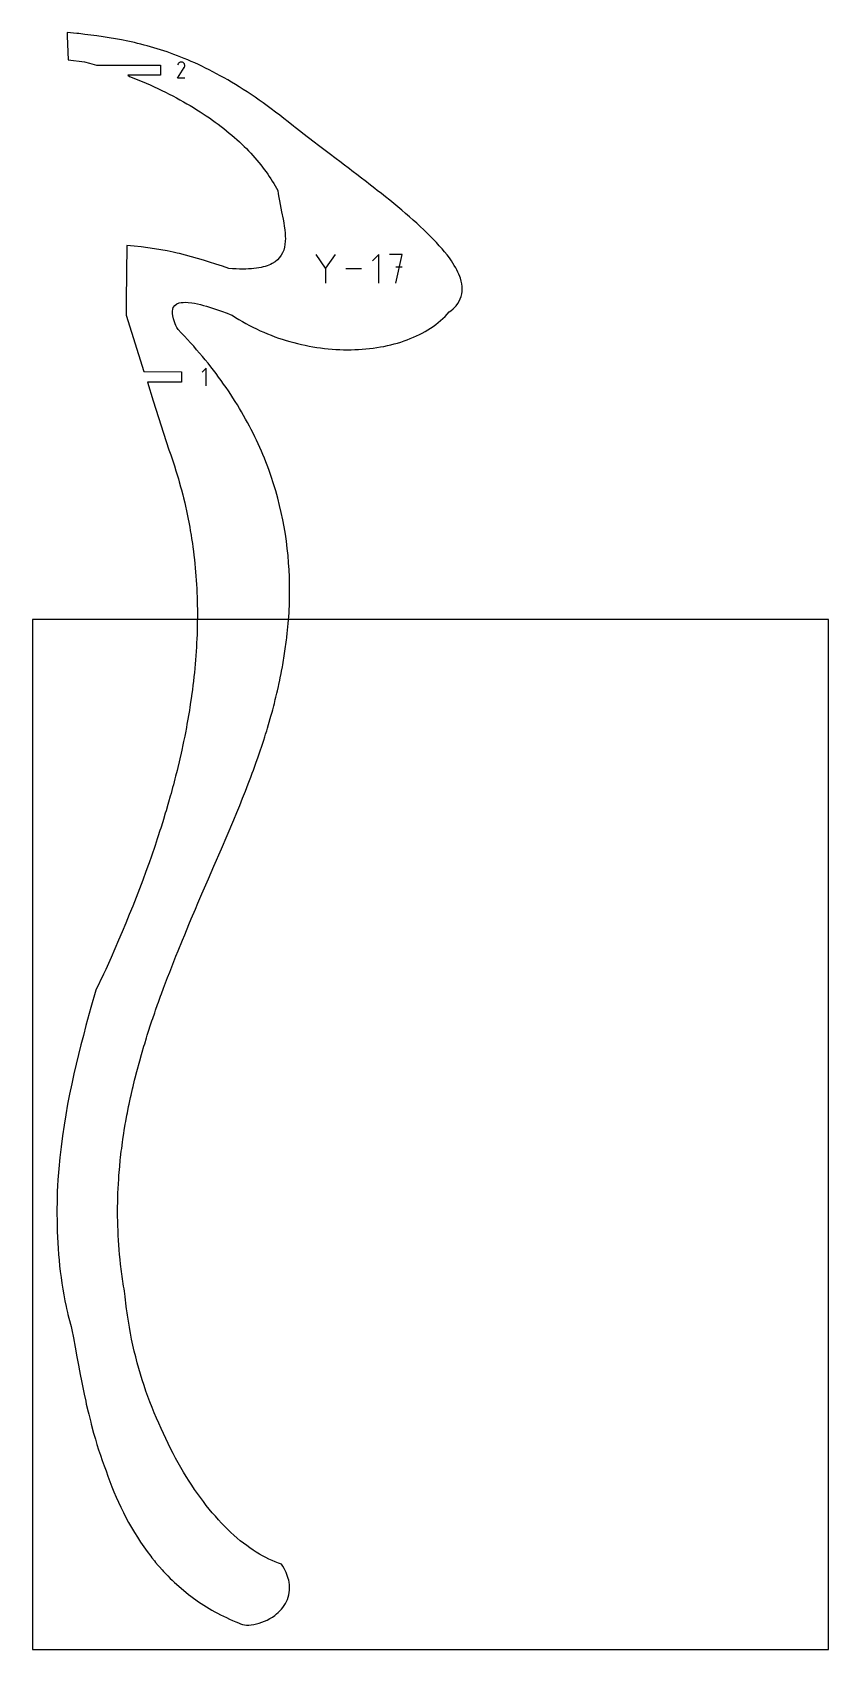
# Model space of a CAD drawing. Extents: x 0 to 216, y 0 to 439.
import ezdxf

# ---------------------------------------------------------------- set-up
doc = ezdxf.new("R2010")
doc.units = 0

msp = doc.modelspace()

# ---------------------------------------------------------------- linework, layer by layer
at = {"layer": 'annotation', "color": 1}
for p, q in [((39.51936, 430.131212), (39.391274, 429.885507)), ((39.621007, 430.275349), (39.51936, 430.131212)), ((39.74296, 430.39567), (39.621007, 430.275349)), ((39.881511, 430.491211), (39.74296, 430.39567)), ((40.032951, 430.561009), (39.881511, 430.491211)), ((40.19357, 430.604101), (40.032951, 430.561009)), ((40.359659, 430.619522), (40.19357, 430.604101)), ((40.527511, 430.606309), (40.359659, 430.619522)), ((40.693414, 430.5635), (40.527511, 430.606309)), ((40.853662, 430.49013), (40.693414, 430.5635)), ((40.996986, 430.388356), (40.853662, 430.49013)), ((40.853662, 430.49013), (40.853662, 430.49013)), ((41.11682, 430.266228), (40.996986, 430.388356)), ((41.212099, 430.127489), (41.11682, 430.266228)), ((41.281758, 429.975881), (41.212099, 430.127489)), ((41.32473, 429.815149), (41.281758, 429.975881)), ((39.388519, 426.227195), (41.191093, 429.129109)), ((41.339288, 426.227195), (39.388519, 426.227195)), ((41.191093, 429.129109), (41.193248, 429.131775)), ((41.191093, 429.129109), (41.191093, 429.129109)), ((41.193248, 429.131775), (41.195315, 429.134464)), ((41.195315, 429.134464), (41.197307, 429.137199)), ((41.197307, 429.137199), (41.199237, 429.140001)), ((41.199237, 429.140001), (41.20112, 429.142895)), ((41.20112, 429.142895), (41.202969, 429.145901)), ((41.202969, 429.145901), (41.204797, 429.149044)), ((41.204797, 429.149044), (41.206619, 429.152345)), ((41.206619, 429.152345), (41.208447, 429.155828)), ((41.208447, 429.155828), (41.282875, 429.315631)), ((41.208447, 429.155828), (41.208447, 429.155828)), ((41.282875, 429.315631), (41.326355, 429.481281)), ((41.339951, 429.649034), (41.32473, 429.815149)), ((41.326355, 429.481281), (41.339951, 429.649034)), ((79.513091, 374.709111), (76.918944, 378.460601)), ((82.10675, 378.460601), (79.513091, 374.709111)), ((93.921361, 378.460357), (92.192417, 376.730926)), ((93.921361, 370.683281), (93.921361, 378.460357)), ((100.295652, 378.460357), (96.837277, 378.460357)), ((98.566708, 370.683281), (100.295652, 378.460357)), ((79.513091, 375.011005), (79.513091, 370.683037)), ((89.276502, 374.571819), (85.024129, 374.571819)), ((100.295652, 374.997105), (98.566708, 374.997105)), ((47.135331, 347.611971), (46.06823, 346.544568)), ((47.135331, 342.811971), (47.135331, 347.611971))]:
    msp.add_line(p, q, dxfattribs=at)
at = {"layer": 'boundary', "color": 5}
for p, q in [((12.08788, 438.385176), (9.392543, 438.684095)), ((9.392543, 438.684095), (9.43269, 437.660968)), ((9.43269, 437.660968), (9.732941, 431.189735)), ((12.605725, 438.327689), (12.08788, 438.385176)), ((14.228039, 438.136909), (12.605725, 438.327689)), ((15.861353, 437.933671), (14.228039, 438.136909)), ((17.506231, 437.714489), (15.861353, 437.933671)), ((19.163387, 437.476402), (17.506231, 437.714489)), ((20.833194, 437.216216), (19.163387, 437.476402)), ((22.516365, 436.930581), (20.833194, 437.216216)), ((24.213584, 436.616409), (22.516365, 436.930581)), ((25.925607, 436.270543), (24.213584, 436.616409)), ((27.653203, 435.889859), (25.925607, 436.270543)), ((28.523079, 435.685434), (27.653203, 435.889859)), ((29.397189, 435.471129), (28.523079, 435.685434)), ((30.275527, 435.246462), (29.397189, 435.471129)), ((31.158347, 435.011142), (30.275527, 435.246462)), ((32.045692, 434.764835), (31.158347, 435.011142)), ((32.937688, 434.507055), (32.045692, 434.764835)), ((33.834478, 434.237396), (32.937688, 434.507055)), ((9.732941, 431.189735), (14.161509, 430.720561)), ((14.161509, 430.720561), (15.451232, 430.356936)), ((15.451232, 430.356936), (16.72568, 429.984566)), ((16.72568, 429.984566), (17.347193, 429.79643)), ((34.736211, 433.955335), (33.834478, 434.237396)), ((35.642918, 433.660802), (34.736211, 433.955335)), ((36.554812, 433.353277), (35.642918, 433.660802)), ((37.4719, 433.032289), (36.554812, 433.353277)), ((38.394497, 432.697516), (37.4719, 433.032289)), ((39.322695, 432.348455), (38.394497, 432.697516)), ((40.256452, 431.984972), (39.322695, 432.348455)), ((41.196196, 431.60659), (40.256452, 431.984972)), ((42.141822, 431.212855), (41.196196, 431.60659)), ((43.093704, 430.803278), (42.141822, 431.212855)), ((44.051747, 430.377673), (43.093704, 430.803278)), ((45.016296, 429.935708), (44.051747, 430.377673)), ((45.987463, 429.476809), (45.016296, 429.935708)), ((17.347193, 429.79643), (34.746957, 429.79643)), ((34.746956, 427.05043), (25.875375, 427.05043)), ((25.875375, 427.05043), (26.374328, 426.707526)), ((26.374328, 426.707526), (27.512783, 426.262775)), ((27.512783, 426.262775), (28.636287, 425.810827)), ((28.636287, 425.810827), (29.744873, 425.351598)), ((34.746957, 429.79643), (34.746956, 427.05043)), ((46.96538, 429.000754), (45.987463, 429.476809)), ((47.950209, 428.507062), (46.96538, 429.000754)), ((48.94208, 427.995425), (47.950209, 428.507062)), ((49.941199, 427.465445), (48.94208, 427.995425)), ((50.947809, 426.916826), (49.941199, 427.465445)), ((51.961914, 426.34911), (50.947809, 426.916826)), ((52.983823, 425.761868), (51.961914, 426.34911)), ((54.013689, 425.154955), (52.983823, 425.761868)), ((29.744873, 425.351598), (30.838583, 424.885538)), ((30.838583, 424.885538), (31.917467, 424.412489)), ((31.917467, 424.412489), (32.981531, 423.932755)), ((32.981531, 423.932755), (34.030806, 423.446507)), ((34.030806, 423.446507), (35.065302, 422.953774)), ((35.065302, 422.953774), (36.085011, 422.454747)), ((36.085011, 422.454747), (37.089996, 421.949675)), ((37.089996, 421.949675), (38.080192, 421.438625)), ((38.080192, 421.438625), (39.05551, 420.92163)), ((55.051599, 424.527849), (54.013689, 425.154955)), ((56.097857, 423.880152), (55.051599, 424.527849)), ((57.152537, 423.21162), (56.097857, 423.880152)), ((58.215925, 422.521789), (57.152537, 423.21162)), ((59.288136, 421.810374), (58.215925, 422.521789)), ((60.369317, 421.077049), (59.288136, 421.810374)), ((39.05551, 420.92163), (40.016248, 420.398971)), ((40.016248, 420.398971), (40.962126, 419.87097)), ((40.962126, 419.87097), (41.893223, 419.337365)), ((41.893223, 419.337365), (42.809632, 418.798549)), ((42.809632, 418.798549), (43.711308, 418.254607)), ((43.711308, 418.254607), (44.59816, 417.705695)), ((44.59816, 417.705695), (45.470326, 417.151911)), ((45.470326, 417.151911), (46.327621, 416.593491)), ((61.459731, 420.321402), (60.369317, 421.077049)), ((62.559458, 419.543001), (61.459731, 420.321402)), ((63.668944, 418.741661), (62.559458, 419.543001)), ((64.788071, 417.91685), (63.668944, 418.741661)), ((65.917169, 417.068427), (64.788071, 417.91685)), ((67.056358, 416.195872), (65.917169, 417.068427)), ((46.327621, 416.593491), (47.170071, 416.030592)), ((47.170071, 416.030592), (47.997727, 415.46318)), ((47.997727, 415.46318), (48.810601, 414.89166)), ((48.810601, 414.89166), (49.608616, 414.315891)), ((49.608616, 414.315891), (50.391774, 413.736189)), ((50.391774, 413.736189), (51.159983, 413.152605)), ((51.159983, 413.152605), (51.91335, 412.565411)), ((51.91335, 412.565411), (52.651678, 411.974689)), ((68.205901, 415.298921), (67.056358, 416.195872)), ((69.366074, 414.377271), (68.205901, 415.298921)), ((70.810126, 413.237847), (69.366074, 414.377271)), ((71.291562, 412.849125), (70.810126, 413.237847)), ((72.797521, 411.681066), (71.291562, 412.849125)), ((52.651678, 411.974689), (53.375199, 411.380467)), ((53.375199, 411.380467), (54.083639, 410.782913)), ((54.083639, 410.782913), (54.777081, 410.182336)), ((54.777081, 410.182336), (55.455514, 409.578812)), ((55.455514, 409.578812), (56.118897, 408.972298)), ((56.118897, 408.972298), (56.767178, 408.363083)), ((56.767178, 408.363083), (57.40035, 407.751381)), ((73.305689, 411.27757), (72.797521, 411.681066)), ((76.450419, 408.881591), (73.305689, 411.27757)), ((77.554536, 408.019747), (76.450419, 408.881591)), ((80.839115, 405.548327), (77.554536, 408.019747)), ((57.40035, 407.751381), (58.018337, 407.137069)), ((58.018337, 407.137069), (58.621138, 406.520578)), ((58.621138, 406.520578), (59.208811, 405.901926)), ((59.208811, 405.901926), (59.781134, 405.281202)), ((59.781134, 405.281202), (60.338253, 404.658535)), ((60.338253, 404.658535), (60.880026, 404.034279)), ((60.880026, 404.034279), (61.406489, 403.408245)), ((82.021856, 404.635267), (80.839115, 405.548327)), ((83.70385, 403.371584), (82.021856, 404.635267)), ((61.406489, 403.408245), (61.917531, 402.780754)), ((61.917531, 402.780754), (62.413298, 402.151901)), ((62.413298, 402.151901), (62.893458, 401.521783)), ((62.893458, 401.521783), (63.358257, 400.890718)), ((63.358257, 400.890718), (63.807508, 400.258525)), ((63.807508, 400.258525), (64.24127, 399.6257)), ((64.24127, 399.6257), (64.659487, 398.991965)), ((84.308067, 402.905163), (83.70385, 403.371584)), ((85.998509, 401.631576), (84.308067, 402.905163)), ((86.613296, 401.155194), (85.998509, 401.631576)), ((88.303134, 399.87447), (86.613296, 401.155194)), ((88.925182, 399.389062), (88.303134, 399.87447)), ((90.605528, 398.103856), (88.925182, 399.389062)), ((64.659487, 398.991965), (65.062017, 398.357864)), ((65.062017, 398.357864), (65.448846, 397.723346)), ((65.448846, 397.723346), (65.820221, 397.088438)), ((65.820221, 397.088438), (66.175716, 396.453488)), ((66.175716, 396.453488), (66.515553, 395.818408)), ((66.515553, 395.818408), (66.645589, 394.874341)), ((66.645589, 394.874341), (66.803182, 393.915184)), ((91.231292, 397.610483), (90.605528, 398.103856)), ((92.892955, 396.323535), (91.231292, 397.610483)), ((93.518746, 395.823352), (92.892955, 396.323535)), ((94.651555, 394.927806), (93.518746, 395.823352)), ((95.774753, 394.031509), (94.651555, 394.927806)), ((66.803182, 393.915184), (66.982102, 392.944253)), ((66.982102, 392.944253), (67.176302, 391.964938)), ((67.176302, 391.964938), (67.585952, 389.994583)), ((96.886905, 393.134882), (95.774753, 394.031509)), ((97.986268, 392.238569), (96.886905, 393.134882)), ((99.07105, 391.342822), (97.986268, 392.238569)), ((100.139666, 390.448253), (99.07105, 391.342822)), ((101.190416, 389.555236), (100.139666, 390.448253)), ((67.585952, 389.994583), (67.982779, 388.031016)), ((67.982779, 388.031016), (68.160665, 387.060031)), ((68.160665, 387.060031), (68.316645, 386.100856)), ((68.316645, 386.100856), (68.444205, 385.156626)), ((102.22171, 388.664262), (101.190416, 389.555236)), ((103.231654, 387.775867), (102.22171, 388.664262)), ((104.218617, 386.890397), (103.231654, 387.775867)), ((105.180783, 386.008487), (104.218617, 386.890397)), ((68.444205, 385.156626), (68.537216, 384.230706)), ((68.575911, 382.017874), (68.497015, 381.182182)), ((68.537216, 384.230706), (68.589038, 383.326488)), ((68.596469, 382.810254), (68.575911, 382.017874)), ((68.589038, 383.326488), (68.596469, 382.810254)), ((106.116613, 385.130407), (105.180783, 386.008487)), ((107.024132, 384.256624), (106.116613, 385.130407)), ((107.901678, 383.387715), (107.024132, 384.256624)), ((108.747503, 382.524084), (107.901678, 383.387715)), ((109.559832, 381.666017), (108.747503, 382.524084)), ((110.336886, 380.814226), (109.559832, 381.666017)), ((25.604219, 380.90154), (25.418159, 365.980764)), ((27.57236, 380.707892), (25.604219, 380.90154)), ((29.472004, 380.490842), (27.57236, 380.707892)), ((31.310993, 380.249777), (29.472004, 380.490842)), ((33.097003, 379.984285), (31.310993, 380.249777)), ((34.838133, 379.693766), (33.097003, 379.984285)), ((36.542572, 379.377799), (34.838133, 379.693766)), ((38.218685, 379.03548), (36.542572, 379.377799)), ((39.251795, 378.805299), (38.218685, 379.03548)), ((39.869192, 378.665237), (39.251795, 378.805299)), ((41.498744, 378.265476), (39.869192, 378.665237)), ((43.125043, 377.837657), (41.498744, 378.265476)), ((44.757127, 377.381447), (43.125043, 377.837657)), ((46.403618, 376.89603), (44.757127, 377.381447)), ((67.022267, 377.567946), (66.466239, 376.98103)), ((67.482692, 378.204658), (67.022267, 377.567946)), ((67.853984, 378.887729), (67.482692, 378.204658)), ((68.142562, 379.613778), (67.853984, 378.887729)), ((68.354754, 380.379787), (68.142562, 379.613778)), ((68.497015, 381.182182), (68.354754, 380.379787)), ((111.076914, 379.9691), (110.336886, 380.814226)), ((111.778119, 379.130946), (111.076914, 379.9691)), ((112.438601, 378.300378), (111.778119, 379.130946)), ((113.056686, 377.477782), (112.438601, 378.300378)), ((113.630692, 376.663566), (113.056686, 377.477782)), ((48.073628, 376.381108), (46.403618, 376.89603)), ((49.77607, 375.836109), (48.073628, 376.381108)), ((51.520051, 375.260475), (49.77607, 375.836109)), ((53.314471, 374.653633), (51.520051, 375.260475)), ((54.297527, 374.575003), (53.314471, 374.653633)), ((55.240611, 374.518183), (54.297527, 374.575003)), ((56.144211, 374.482406), (55.240611, 374.518183)), ((57.009056, 374.467271), (56.144211, 374.482406)), ((57.835691, 374.47259), (57.009056, 374.467271)), ((58.624998, 374.497829), (57.835691, 374.47259)), ((59.377617, 374.542527), (58.624998, 374.497829)), ((60.094243, 374.606293), (59.377617, 374.542527)), ((60.775472, 374.688726), (60.094243, 374.606293)), ((61.42211, 374.789298), (60.775472, 374.688726)), ((62.034963, 374.907825), (61.42211, 374.789298)), ((62.614736, 375.043692), (62.034963, 374.907825)), ((63.162042, 375.196595), (62.614736, 375.043692)), ((63.677743, 375.365965), (63.162042, 375.196595)), ((64.561773, 375.72803), (63.677743, 375.365965)), ((65.04269, 375.969529), (64.561773, 375.72803)), ((65.808592, 376.447146), (65.04269, 375.969529)), ((66.466239, 376.98103), (65.808592, 376.447146)), ((114.01006, 376.094043), (113.630692, 376.663566)), ((114.404769, 375.459137), (114.01006, 376.094043)), ((114.79838, 374.782961), (114.404769, 375.459137)), ((115.069205, 374.276074), (114.79838, 374.782961)), ((115.397531, 373.61242), (115.069205, 374.276074)), ((115.618018, 373.116031), (115.397531, 373.61242)), ((115.877572, 372.465543), (115.618018, 373.116031)), ((116.045017, 371.980379), (115.877572, 372.465543)), ((116.258962, 371.237625), (116.045017, 371.980379)), ((116.414419, 370.506893), (116.258962, 371.237625)), ((116.509304, 369.788592), (116.414419, 370.506893)), ((116.54206, 369.08316), (116.509304, 369.788592)), ((116.510639, 368.391117), (116.54206, 369.08316)), ((25.418159, 365.980764), (25.416846, 361.970493)), ((38.21935, 364.070436), (38.598986, 364.602319)), ((38.598986, 364.602319), (39.143196, 365.007744)), ((39.143196, 365.007744), (39.826922, 365.277921)), ((39.826922, 365.277921), (40.352365, 365.388866)), ((40.352365, 365.388866), (40.928256, 365.448496)), ((40.928256, 365.448496), (41.549796, 365.460439)), ((41.549796, 365.460439), (42.212293, 365.428279)), ((42.212293, 365.428279), (43.254526, 365.307314)), ((43.254526, 365.307314), (44.000113, 365.181295)), ((44.000113, 365.181295), (44.770528, 365.023333)), ((44.770528, 365.023333), (45.560959, 364.837237)), ((45.560959, 364.837237), (46.366798, 364.626596)), ((46.366798, 364.626596), (47.183073, 364.394869)), ((47.183073, 364.394869), (48.004981, 364.145914)), ((48.004981, 364.145914), (48.827839, 363.882968)), ((114.416634, 364.032544), (114.876329, 364.543038)), ((114.876329, 364.543038), (115.329811, 365.145885)), ((115.329811, 365.145885), (115.708553, 365.764783)), ((115.708553, 365.764783), (116.014126, 366.399058)), ((116.014126, 366.399058), (116.248461, 367.048618)), ((116.248461, 367.048618), (116.413398, 367.712741)), ((116.413398, 367.712741), (116.510639, 368.391117)), ((25.416846, 361.970493), (30.257926, 346.73497)), ((37.961224, 363.062415), (38.045171, 363.593122)), ((37.962987, 362.453968), (37.961224, 363.062415)), ((38.055453, 361.764125), (37.962987, 362.453968)), ((38.045171, 363.593122), (38.21935, 364.070436)), ((38.243546, 360.989521), (38.055453, 361.764125)), ((38.51103, 360.181333), (38.243546, 360.989521)), ((38.716163, 359.660783), (38.51103, 360.181333)), ((48.827839, 363.882968), (49.646522, 363.609961)), ((49.646522, 363.609961), (51.24421, 363.050447)), ((51.24421, 363.050447), (52.780358, 362.488443)), ((52.780358, 362.488443), (53.660087, 362.159438)), ((53.660087, 362.159438), (54.189191, 361.958395)), ((54.189191, 361.958395), (55.095708, 361.366251)), ((55.095708, 361.366251), (56.01426, 360.793491)), ((56.01426, 360.793491), (56.944069, 360.240046)), ((56.944069, 360.240046), (57.884867, 359.706093)), ((109.35489, 359.437877), (110.024458, 359.956575)), ((110.024458, 359.956575), (110.673098, 360.494392)), ((110.673098, 360.494392), (111.30044, 361.051056)), ((111.30044, 361.051056), (111.905809, 361.626724)), ((111.905809, 361.626724), (112.488719, 362.22132)), ((112.488719, 362.22132), (113.048827, 362.834776)), ((113.048827, 362.834776), (113.487057, 363.179733)), ((113.487057, 363.179733), (114.051815, 363.669632)), ((114.051815, 363.669632), (114.416634, 364.032544)), ((38.92702, 359.171726), (38.716163, 359.660783)), ((39.165622, 358.658761), (38.92702, 359.171726)), ((39.503995, 358.079989), (39.165622, 358.658761)), ((40.378535, 357.175377), (39.503995, 358.079989)), ((41.239201, 356.267976), (40.378535, 357.175377)), ((42.086146, 355.357868), (41.239201, 356.267976)), ((42.919293, 354.444921), (42.086146, 355.357868)), ((57.884867, 359.706093), (58.836048, 359.191551)), ((58.836048, 359.191551), (59.797154, 358.696442)), ((59.797154, 358.696442), (60.767578, 358.220626)), ((60.767578, 358.220626), (61.746683, 357.764335)), ((61.746683, 357.764335), (62.73417, 357.32742)), ((62.73417, 357.32742), (63.729357, 356.909706)), ((63.729357, 356.909706), (64.731767, 356.511435)), ((64.731767, 356.511435), (65.740687, 356.132551)), ((65.740687, 356.132551), (66.75578, 355.773031)), ((66.75578, 355.773031), (67.776336, 355.432771)), ((67.776336, 355.432771), (68.801848, 355.111908)), ((101.631438, 355.29076), (102.479637, 355.62029)), ((102.479637, 355.62029), (103.312465, 355.968724)), ((103.312465, 355.968724), (104.129304, 356.336061)), ((104.129304, 356.336061), (104.929774, 356.722359)), ((104.929774, 356.722359), (105.71307, 357.127651)), ((105.71307, 357.127651), (106.478819, 357.551796)), ((106.478819, 357.551796), (107.226538, 357.994935)), ((107.226538, 357.994935), (107.95533, 358.456967)), ((107.95533, 358.456967), (108.66498, 358.937925)), ((108.66498, 358.937925), (109.35489, 359.437877)), ((43.738485, 353.529256), (42.919293, 354.444921)), ((44.544108, 352.611027), (43.738485, 353.529256)), ((45.335985, 351.690226), (44.544108, 352.611027)), ((46.114078, 350.766948), (45.335985, 351.690226)), ((68.801848, 355.111908), (69.831764, 354.810336)), ((69.831764, 354.810336), (70.865457, 354.527985)), ((70.865457, 354.527985), (71.902502, 354.264944)), ((71.902502, 354.264944), (72.942087, 354.021311)), ((72.942087, 354.021311), (73.983809, 353.796892)), ((73.983809, 353.796892), (75.027104, 353.591659)), ((75.027104, 353.591659), (76.071343, 353.405732)), ((76.071343, 353.405732), (77.115916, 353.239129)), ((77.115916, 353.239129), (78.160261, 353.091598)), ((78.160261, 353.091598), (79.203891, 352.963397)), ((79.203891, 352.963397), (80.245971, 352.854367)), ((80.245971, 352.854367), (81.286158, 352.764553)), ((81.286158, 352.764553), (82.323835, 352.693913)), ((82.323835, 352.693913), (83.358291, 352.64244)), ((83.358291, 352.64244), (84.389045, 352.610077)), ((84.389045, 352.610077), (85.415428, 352.596931)), ((85.415428, 352.596931), (86.436827, 352.602834)), ((86.436827, 352.602834), (87.452759, 352.627926)), ((87.452759, 352.627926), (88.462721, 352.67222)), ((88.462721, 352.67222), (89.465786, 352.73548)), ((89.465786, 352.73548), (90.461669, 352.817807)), ((90.461669, 352.817807), (91.44964, 352.919228)), ((91.44964, 352.919228), (92.42919, 353.039687)), ((92.42919, 353.039687), (93.399717, 353.179293)), ((93.399717, 353.179293), (94.360611, 353.337879)), ((94.360611, 353.337879), (95.311233, 353.515502)), ((95.311233, 353.515502), (96.251139, 353.712103)), ((96.251139, 353.712103), (97.179654, 353.927785)), ((97.179654, 353.927785), (98.096279, 354.162472)), ((98.096279, 354.162472), (99.000246, 354.416043)), ((99.000246, 354.416043), (99.891156, 354.688619)), ((99.891156, 354.688619), (100.768501, 354.980204)), ((100.768501, 354.980204), (101.631438, 355.29076)), ((30.257926, 346.73497), (40.475232, 346.58497)), ((40.475232, 346.58497), (40.475232, 343.838971)), ((46.878573, 349.841229), (46.114078, 350.766948)), ((47.629458, 348.913218), (46.878573, 349.841229)), ((48.36669, 347.982817), (47.629458, 348.913218)), ((49.090417, 347.05021), (48.36669, 347.982817)), ((49.800595, 346.115469), (49.090417, 347.05021)), ((40.475232, 343.838971), (31.236091, 343.83897)), ((31.236091, 343.83897), (32.790318, 338.765197)), ((50.497316, 345.178642), (49.800595, 346.115469)), ((51.18056, 344.239764), (50.497316, 345.178642)), ((51.850346, 343.298852), (51.18056, 344.239764)), ((52.506818, 342.356024), (51.850346, 343.298852)), ((53.149902, 341.4113), (52.506818, 342.356024)), ((32.790318, 338.765197), (37.012841, 325.439435)), ((53.779765, 340.464798), (53.149902, 341.4113)), ((54.396352, 339.516532), (53.779765, 340.464798)), ((54.999671, 338.56662), (54.396352, 339.516532)), ((55.589936, 337.615071), (54.999671, 338.56662)), ((56.167053, 336.662011), (55.589936, 337.615071)), ((56.731063, 335.707248), (56.167053, 336.662011)), ((57.282141, 334.751275), (56.731063, 335.707248)), ((57.820251, 333.793832), (57.282141, 334.751275)), ((58.345505, 332.834971), (57.820251, 333.793832)), ((58.8578, 331.874978), (58.345505, 332.834971)), ((59.357397, 330.913674), (58.8578, 331.874978)), ((59.844251, 329.951274), (59.357397, 330.913674)), ((60.318324, 328.987656), (59.844251, 329.951274)), ((37.012841, 325.439435), (37.503064, 324.057365)), ((60.779869, 328.023078), (60.318324, 328.987656)), ((61.228874, 327.057574), (60.779869, 328.023078)), ((61.665333, 326.091102), (61.228874, 327.057574)), ((62.089335, 325.123819), (61.665333, 326.091102)), ((62.50101, 324.155572), (62.089335, 325.123819)), ((37.503064, 324.057365), (37.775882, 323.286064)), ((37.775882, 323.286064), (38.237086, 321.907694)), ((38.237086, 321.907694), (38.498153, 321.124832)), ((38.498153, 321.124832), (38.930568, 319.751208)), ((62.900371, 323.186808), (62.50101, 324.155572)), ((63.287498, 322.217199), (62.900371, 323.186808)), ((63.66237, 321.247034), (63.287498, 322.217199)), ((64.075534, 320.132579), (63.66237, 321.247034)), ((38.930568, 319.751208), (39.179878, 318.95605)), ((39.179878, 318.95605), (39.583598, 317.588006)), ((39.583598, 317.588006), (39.82092, 316.779829)), ((39.82092, 316.779829), (40.196397, 315.418153)), ((64.763272, 318.184776), (64.075534, 320.132579)), ((65.403346, 316.235197), (64.763272, 318.184776)), ((65.996417, 314.284351), (65.403346, 316.235197)), ((40.196397, 315.418153), (40.421742, 314.596234)), ((40.421742, 314.596234), (40.769266, 313.241721)), ((40.769266, 313.241721), (40.982404, 312.405429)), ((40.982404, 312.405429), (41.302397, 311.058864)), ((66.543064, 312.33272), (65.996417, 314.284351)), ((67.044037, 310.380773), (66.543064, 312.33272)), ((41.302397, 311.058864), (41.503066, 310.207582)), ((41.503066, 310.207582), (41.795903, 308.869747)), ((41.795903, 308.869747), (41.983869, 308.002838)), ((41.983869, 308.002838), (42.250137, 306.674277)), ((67.499908, 308.428918), (67.044037, 310.380773)), ((67.911405, 306.477808), (67.499908, 308.428918)), ((42.250137, 306.674277), (42.425191, 305.791175)), ((42.425191, 305.791175), (42.665343, 304.472783)), ((42.665343, 304.472783), (42.827142, 303.572932)), ((42.827142, 303.572932), (43.041775, 302.265172)), ((68.279318, 304.527806), (67.911405, 306.477808)), ((68.604279, 302.579437), (68.279318, 304.527806)), ((43.041775, 302.265172), (43.190019, 301.348036)), ((43.190019, 301.348036), (43.379635, 300.051678)), ((43.379635, 300.051678), (43.513953, 299.116765)), ((43.513953, 299.116765), (43.679366, 297.832454)), ((68.887235, 300.633257), (68.604279, 302.579437)), ((69.128829, 298.68969), (68.887235, 300.633257)), ((69.329987, 296.749327), (69.128829, 298.68969)), ((43.679366, 297.832454), (43.799432, 296.879277)), ((43.799432, 296.879277), (43.941108, 295.607429)), ((43.941108, 295.607429), (44.04656, 294.63548)), ((44.04656, 294.63548), (44.165259, 293.376795)), ((69.491448, 294.812625), (69.329987, 296.749327)), ((69.614104, 292.880059), (69.491448, 294.812625)), ((44.165259, 293.376795), (44.255675, 292.385661)), ((44.255675, 292.385661), (44.352021, 291.140743)), ((44.352021, 291.140743), (44.426998, 290.129979)), ((44.426998, 290.129979), (44.501836, 288.899352)), ((69.698941, 290.952244), (69.614104, 292.880059)), ((69.746687, 289.029727), (69.698941, 290.952244)), ((44.501836, 288.899352), (44.561027, 287.868543)), ((44.561027, 287.868543), (44.614949, 286.652607)), ((44.614949, 286.652607), (44.657926, 285.60133)), ((44.657926, 285.60133), (44.691776, 284.400809)), ((69.677528, 283.299132), (69.735052, 285.202613)), ((69.735052, 285.202613), (69.758436, 287.112981)), ((69.758436, 287.112981), (69.746687, 289.029727)), ((44.691776, 284.400809), (44.718101, 283.328685)), ((44.718101, 283.328685), (44.732603, 282.143892)), ((44.732603, 282.143892), (44.741945, 281.050574)), ((44.741945, 281.050574), (44.737947, 279.882188)), ((69.506887, 280.036674), (69.58692, 281.403085)), ((69.58692, 281.403085), (69.620065, 281.913603)), ((69.620065, 281.913603), (69.677528, 283.299132)), ((44.681968, 276.478866), (44.643209, 275.344563)), ((44.707989, 277.615702), (44.681968, 276.478866)), ((44.729787, 278.76732), (44.707989, 277.615702)), ((44.737947, 279.882188), (44.729787, 278.76732)), ((69.188593, 276.308551), (69.310294, 277.635746)), ((69.310294, 277.635746), (69.362721, 278.168174)), ((69.362721, 278.168174), (69.4642, 279.5151)), ((69.4642, 279.5151), (69.506887, 280.036674)), ((44.544015, 273.068958), (44.480986, 271.887331)), ((44.598855, 274.185535), (44.544015, 273.068958)), ((44.643209, 275.344563), (44.598855, 274.185535)), ((68.497436, 270.789711), (68.672731, 272.0554)), ((68.672731, 272.0554), (68.754914, 272.618799)), ((68.754914, 272.618799), (68.913477, 273.905267)), ((68.913477, 273.905267), (68.985648, 274.458637)), ((68.985648, 274.458637), (69.126359, 275.765559)), ((69.126359, 275.765559), (69.188593, 276.308551)), ((44.244086, 268.504831), (44.142463, 267.277095)), ((44.328698, 269.584461), (44.244086, 268.504831)), ((44.410836, 270.788994), (44.328698, 269.584461)), ((44.480986, 271.887331), (44.410836, 270.788994)), ((67.906516, 267.1661), (68.111915, 268.389398)), ((68.111915, 268.389398), (68.214238, 268.971903)), ((68.214238, 268.971903), (68.405197, 270.216587)), ((68.405197, 270.216587), (68.497436, 270.789711)), ((43.811481, 263.924524), (43.669647, 262.649559)), ((43.922539, 264.965387), (43.811481, 263.924524)), ((44.044181, 266.216594), (43.922539, 264.965387)), ((44.142463, 267.277095), (44.044181, 266.216594)), ((67.089871, 262.984657), (67.222141, 263.592887)), ((67.222141, 263.592887), (67.453145, 264.772784)), ((67.453145, 264.772784), (67.575445, 265.372883)), ((67.575445, 265.372883), (67.794161, 266.574628)), ((67.794161, 266.574628), (67.906516, 267.1661)), ((43.250069, 259.329342), (43.066413, 258.005978)), ((43.384082, 260.329632), (43.250069, 259.329342)), ((43.546687, 261.628726), (43.384082, 260.329632)), ((43.669647, 262.649559), (43.546687, 261.628726)), ((66.039941, 258.338887), (66.301509, 259.452085)), ((66.301509, 259.452085), (66.453258, 260.075292)), ((66.453258, 260.075292), (66.705624, 261.210872)), ((66.705624, 261.210872), (66.847657, 261.826803)), ((66.847657, 261.826803), (67.089871, 262.984657)), ((42.563358, 254.7207), (42.336455, 253.347847)), ((42.716967, 255.678589), (42.563358, 254.7207)), ((42.922116, 257.026603), (42.716967, 255.678589)), ((43.066413, 258.005978), (42.922116, 257.026603)), ((64.982732, 254.27306), (65.162119, 254.914701)), ((65.162119, 254.914701), (65.438812, 255.982444)), ((65.438812, 255.982444), (65.609226, 256.618491)), ((65.609226, 256.618491), (65.878801, 257.709042)), ((65.878801, 257.709042), (66.039941, 258.338887)), ((41.7555, 250.100085), (41.483918, 248.676708)), ((41.925202, 251.013748), (41.7555, 250.100085)), ((42.174314, 252.411779), (41.925202, 251.013748)), ((42.336455, 253.347847), (42.174314, 252.411779)), ((63.735118, 249.910082), (64.027318, 250.908693)), ((64.027318, 250.908693), (64.223774, 251.559763)), ((64.223774, 251.559763), (64.511813, 252.581545)), ((64.511813, 252.581545), (64.699932, 253.228222)), ((64.699932, 253.228222), (64.982732, 254.27306)), ((41.012854, 246.336824), (40.830456, 245.469261)), ((41.307394, 247.785861), (41.012854, 246.336824)), ((41.483918, 248.676708), (41.307394, 247.785861)), ((62.278592, 245.345431), (62.72469, 246.67013)), ((62.72469, 246.67013), (63.022789, 247.622051)), ((63.022789, 247.622051), (63.234929, 248.279929)), ((63.234929, 248.279929), (63.530594, 249.255258)), ((63.530594, 249.255258), (63.735118, 249.910082)), ((39.98416, 241.649538), (39.792603, 240.830102)), ((40.325358, 243.150625), (39.98416, 241.649538)), ((40.512729, 243.99436), (40.325358, 243.150625)), ((40.830456, 245.469261), (40.512729, 243.99436)), ((60.608756, 240.449196), (61.207969, 242.185549)), ((61.207969, 242.185549), (61.679132, 243.514382)), ((61.679132, 243.514382), (62.278592, 245.345431)), ((38.843663, 236.953817), (38.646483, 236.184521)), ((39.232804, 238.507993), (38.843663, 236.953817)), ((39.427553, 239.302623), (39.232804, 238.507993)), ((39.792603, 240.830102), (39.427553, 239.302623)), ((59.21971, 236.665402), (59.601378, 237.704334)), ((59.601378, 237.704334), (59.924625, 238.561819)), ((59.924625, 238.561819), (60.300692, 239.611684)), ((60.300692, 239.611684), (60.608756, 240.449196)), ((38.034144, 233.860055), (37.595786, 232.251754)), ((38.232796, 234.603448), (38.034144, 233.860055)), ((38.646483, 236.184521), (38.232796, 234.603448)), ((56.996838, 230.976513), (57.751243, 232.844853)), ((57.751243, 232.844853), (58.52529, 234.88241)), ((58.52529, 234.88241), (59.21971, 236.665402)), ((36.73413, 229.20915), (36.245423, 227.545627)), ((36.933105, 229.899069), (36.73413, 229.20915)), ((37.396527, 231.534815), (36.933105, 229.899069)), ((37.595786, 232.251754), (37.396527, 231.534815)), ((55.399528, 227.030244), (56.212371, 228.986514)), ((56.212371, 228.986514), (56.996838, 230.976513)), ((35.337686, 224.557775), (34.797563, 222.837862)), ((35.533395, 225.191785), (35.337686, 224.557775)), ((36.04766, 226.883338), (35.533395, 225.191785)), ((36.245423, 227.545627), (36.04766, 226.883338)), ((52.801961, 220.859127), (54.611476, 225.089464)), ((54.611476, 225.089464), (55.399528, 227.030244)), ((33.849827, 219.908671), (33.257176, 218.131077)), ((34.038611, 220.484179), (33.849827, 219.908671)), ((34.604877, 222.232764), (34.038611, 220.484179)), ((34.797563, 222.837862), (34.604877, 222.232764)), ((51.259886, 217.175851), (52.801961, 220.859127)), ((32.275708, 215.264825), (31.629467, 213.42813)), ((32.453853, 215.778964), (32.275708, 215.264825)), ((33.073241, 217.585883), (32.453853, 215.778964)), ((33.257176, 218.131077), (33.073241, 217.585883)), ((49.2475, 212.557457), (51.259886, 217.175851)), ((30.784627, 211.079058), (29.919963, 208.732088)), ((31.458067, 212.94584), (30.784627, 211.079058)), ((31.629467, 213.42813), (31.458067, 212.94584)), ((47.769388, 209.097088), (49.2475, 212.557457)), ((29.036236, 206.387627), (28.134055, 204.046163)), ((29.919963, 208.732088), (29.036236, 206.387627)), ((45.995425, 204.9937), (46.711324, 206.668538)), ((46.711324, 206.668538), (47.769388, 209.097088)), ((28.134055, 204.046163), (27.214151, 201.708073)), ((44.215104, 200.84648), (44.902678, 202.466245)), ((44.902678, 202.466245), (45.995425, 204.9937)), ((26.277463, 199.373837), (25.324513, 197.043923)), ((27.214151, 201.708073), (26.277463, 199.373837)), ((42.438415, 196.654752), (43.094529, 198.219782)), ((43.094529, 198.219782), (44.215104, 200.84648)), ((24.356146, 194.71885), (23.373051, 192.398988)), ((25.324513, 197.043923), (24.356146, 194.71885)), ((40.675297, 192.417653), (41.297417, 193.928972)), ((41.297417, 193.928972), (42.438415, 196.654752)), ((23.373051, 192.398988), (21.365718, 187.777288)), ((38.935932, 188.134314), (39.522381, 189.593745)), ((39.522381, 189.593745), (40.675297, 192.417653)), ((19.879099, 184.456489), (19.305149, 183.230638)), ((21.365718, 187.777288), (19.879099, 184.456489)), ((37.230577, 183.803942), (37.504362, 184.512125)), ((37.504362, 184.512125), (38.078403, 185.97504)), ((38.078403, 185.97504), (38.361423, 186.695096)), ((38.361423, 186.695096), (38.935932, 188.134314)), ((19.305149, 183.230638), (17.198999, 178.846529)), ((35.569782, 179.425515), (35.824836, 180.11156)), ((35.824836, 180.11156), (36.393883, 181.620752)), ((36.393883, 181.620752), (36.658308, 182.317599)), ((36.658308, 182.317599), (37.230577, 183.803942)), ((17.198999, 178.846529), (15.857837, 174.180614)), ((33.964141, 174.998213), (34.200712, 175.664718)), ((34.200712, 175.664718), (34.759329, 177.218024)), ((34.759329, 177.218024), (35.005136, 177.89393)), ((35.005136, 177.89393), (35.569782, 179.425515)), ((15.857837, 174.180614), (14.542281, 169.333375)), ((32.424517, 170.521055), (32.643029, 171.171437)), ((32.643029, 171.171437), (33.185346, 172.765989)), ((33.185346, 172.765989), (33.412837, 173.423944)), ((33.412837, 173.423944), (33.964141, 174.998213)), ((14.542281, 169.333375), (13.821483, 166.608687)), ((31.163099, 166.631507), (31.682842, 168.263474)), ((31.682842, 168.263474), (31.892598, 168.907304)), ((31.892598, 168.907304), (32.424517, 170.521055)), ((13.165774, 164.056901), (12.519862, 161.465047)), ((13.821483, 166.608687), (13.165774, 164.056901)), ((29.772097, 162.044821), (30.263038, 163.709493)), ((30.263038, 163.709493), (30.455782, 164.344011)), ((30.455782, 164.344011), (30.961971, 165.992969)), ((30.961971, 165.992969), (31.163099, 166.631507)), ((11.88733, 158.833902), (11.271921, 156.163936)), ((12.519862, 161.465047), (11.88733, 158.833902)), ((28.481451, 157.411259), (28.93699, 159.102832)), ((28.93699, 159.102832), (29.113497, 159.733876)), ((29.113497, 159.733876), (29.587574, 161.412861)), ((29.587574, 161.412861), (29.772097, 162.044821)), ((11.271921, 156.163936), (10.677284, 153.45558)), ((27.302559, 152.730883), (27.716312, 154.44238)), ((27.716312, 154.44238), (27.877324, 155.076934)), ((27.877324, 155.076934), (28.312742, 156.779425)), ((28.312742, 156.779425), (28.481451, 157.411259)), ((10.107198, 150.709475), (9.565778, 147.925889)), ((10.677284, 153.45558), (10.107198, 150.709475)), ((26.24659, 148.003557), (26.612526, 149.726728)), ((26.612526, 149.726728), (26.758527, 150.373094)), ((26.758527, 150.373094), (27.149088, 152.091532)), ((27.149088, 152.091532), (27.302559, 152.730883)), ((9.056812, 145.105259), (8.584503, 142.24785)), ((9.565778, 147.925889), (9.056812, 145.105259)), ((25.324836, 143.229166), (25.637161, 144.954441)), ((25.637161, 144.954441), (25.768174, 145.622228)), ((25.768174, 145.622228), (26.108024, 147.347766)), ((26.108024, 147.347766), (26.24659, 148.003557)), ((8.584503, 142.24785), (8.153174, 139.354017)), ((24.802477, 140.124112), (24.917762, 140.824269)), ((24.917762, 140.824269), (25.201566, 142.546635)), ((25.201566, 142.546635), (25.324836, 143.229166)), ((7.767255, 136.424065), (7.43123, 133.458261)), ((8.153174, 139.354017), (7.767255, 136.424065)), ((24.217927, 135.978924), (24.441468, 137.686672)), ((24.441468, 137.686672), (24.548336, 138.407547)), ((24.548336, 138.407547), (24.802477, 140.124112)), ((7.43123, 133.458261), (7.1499, 130.456928)), ((23.679933, 131.085755), (23.839952, 132.766202)), ((23.839952, 132.766202), (23.928061, 133.538355)), ((23.928061, 133.538355), (24.120056, 135.234073)), ((24.120056, 135.234073), (24.217927, 135.978924)), ((6.928176, 127.420389), (6.833587, 125.772445)), ((7.1499, 130.456928), (6.928176, 127.420389)), ((23.314383, 126.144166), (23.409369, 127.783494)), ((23.409369, 127.783494), (23.474961, 128.62105)), ((23.474961, 128.62105), (23.602509, 130.282716)), ((23.602509, 130.282716), (23.679933, 131.085755)), ((6.765541, 124.247749), (6.714948, 122.716063)), ((6.833587, 125.772445), (6.765541, 124.247749)), ((23.161884, 122.736849), (23.199508, 123.654901)), ((23.199508, 123.654901), (23.261952, 125.2683)), ((23.261952, 125.2683), (23.314383, 126.144166)), ((6.682105, 121.177635), (6.667864, 119.632555)), ((6.667864, 119.632555), (6.672755, 118.080986)), ((6.714948, 122.716063), (6.682105, 121.177635)), ((23.109921, 117.624467), (23.112026, 118.638835)), ((23.110561, 120.189012), (23.131558, 121.153197)), ((23.112026, 118.638835), (23.110561, 120.189012)), ((23.131558, 121.153197), (23.161884, 122.736849)), ((6.672755, 118.080986), (6.697626, 116.523011)), ((6.697626, 116.523011), (6.715743, 114.983302)), ((6.715743, 114.983302), (6.751765, 113.440058)), ((23.14219, 116.111642), (23.109921, 117.624467)), ((23.161345, 115.043022), (23.14219, 116.111642)), ((23.223243, 113.571463), (23.161345, 115.043022)), ((6.751765, 113.440058), (6.806921, 111.892529)), ((6.806921, 111.892529), (6.882074, 110.341102)), ((6.882074, 110.341102), (6.977486, 108.785932)), ((23.266311, 112.444539), (23.223243, 113.571463)), ((23.356418, 111.01802), (23.266311, 112.444539)), ((23.426482, 109.828694), (23.356418, 111.01802)), ((23.543074, 108.451065), (23.426482, 109.828694)), ((6.977486, 108.785932), (7.093716, 107.227163)), ((7.093716, 107.227163), (7.23122, 105.665005)), ((7.23122, 105.665005), (7.39071, 104.09966)), ((23.643554, 107.195224), (23.543074, 108.451065)), ((23.784528, 105.870333), (23.643554, 107.195224)), ((23.91883, 104.544028), (23.784528, 105.870333)), ((7.39071, 104.09966), (7.57244, 102.531338)), ((7.57244, 102.531338), (7.777368, 100.960247)), ((7.777368, 100.960247), (8.005576, 99.386619)), ((23.997854, 103.901506), (23.91883, 104.544028)), ((24.078957, 103.21169), (23.997854, 103.901506)), ((24.163138, 102.583877), (24.078957, 103.21169)), ((24.254204, 101.874866), (24.163138, 102.583877)), ((24.343216, 101.262203), (24.254204, 101.874866)), ((24.444757, 100.533503), (24.343216, 101.262203)), ((8.005576, 99.386619), (8.257865, 97.810696)), ((8.257865, 97.810696), (8.534661, 96.232632)), ((24.538298, 99.936424), (24.444757, 100.533503)), ((24.651111, 99.18751), (24.538298, 99.936424)), ((24.748711, 98.606549), (24.651111, 99.18751)), ((24.873028, 97.836991), (24.748711, 98.606549)), ((24.97444, 97.272531), (24.873028, 97.836991)), ((25.111159, 96.481834), (24.97444, 97.272531)), ((8.534661, 96.232632), (8.836556, 94.652684)), ((8.836556, 94.652684), (9.164175, 93.071108)), ((9.164175, 93.071108), (9.280161, 92.544538)), ((9.280161, 92.544538), (9.517948, 91.488132)), ((25.180234, 95.791751), (25.111159, 96.481834)), ((25.277118, 94.766278), (25.180234, 95.791751)), ((25.354002, 94.106996), (25.277118, 94.766278)), ((25.469849, 93.059828), (25.354002, 94.106996)), ((25.553478, 92.431755), (25.469849, 93.059828)), ((25.689021, 91.362946), (25.553478, 92.431755)), ((9.517948, 91.488132), (9.653008, 90.917835)), ((9.653008, 90.917835), (9.898235, 89.904021)), ((9.898235, 89.904021), (10.054286, 89.289438)), ((10.054286, 89.289438), (10.305856, 88.319028)), ((10.305856, 88.319028), (10.484728, 87.659712)), ((25.778237, 90.766318), (25.689021, 91.362946)), ((25.933996, 89.675894), (25.778237, 90.766318)), ((26.02775, 89.110941), (25.933996, 89.675894)), ((26.204405, 87.999139), (26.02775, 89.110941)), ((26.301665, 87.465998), (26.204405, 87.999139)), ((10.484728, 87.659712), (10.741255, 86.73342)), ((10.741255, 86.73342), (11.126018, 84.584448)), ((11.126018, 84.584448), (11.586601, 82.078615)), ((26.499858, 86.333025), (26.301665, 87.465998)), ((26.599505, 85.83173), (26.499858, 86.333025)), ((26.920943, 84.208453), (26.599505, 85.83173)), ((27.265507, 82.596491), (26.920943, 84.208453)), ((11.586601, 82.078615), (12.063336, 79.423364)), ((12.063336, 79.423364), (12.483323, 77.147836)), ((27.632726, 80.996205), (27.265507, 82.596491)), ((28.022279, 79.407882), (27.632726, 80.996205)), ((28.433691, 77.831862), (28.022279, 79.407882)), ((12.483323, 77.147836), (12.768427, 75.620773)), ((12.768427, 75.620773), (12.96624, 74.591694)), ((12.96624, 74.591694), (13.290236, 72.929491)), ((28.866394, 76.268523), (28.433691, 77.831862)), ((29.320141, 74.718269), (28.866394, 76.268523)), ((29.794435, 73.181405), (29.320141, 74.718269)), ((13.290236, 72.929491), (13.480401, 71.981993)), ((13.480401, 71.981993), (13.850346, 70.181758)), ((30.288803, 71.658345), (29.794435, 73.181405)), ((30.802837, 70.149448), (30.288803, 71.658345)), ((13.850346, 70.181758), (14.031818, 69.324169)), ((14.031818, 69.324169), (14.45594, 67.383718)), ((14.45594, 67.383718), (14.626937, 66.623668)), ((14.626937, 66.623668), (15.113934, 64.541643)), ((31.33615, 68.655129), (30.802837, 70.149448)), ((31.888182, 67.175806), (31.33615, 68.655129)), ((32.458523, 65.711879), (31.888182, 67.175806)), ((15.113934, 64.541643), (15.271734, 63.886115)), ((15.271734, 63.886115), (15.831646, 61.662159)), ((15.831646, 61.662159), (15.972745, 61.117312)), ((33.04664, 64.263755), (32.458523, 65.711879)), ((33.652382, 62.83191), (33.04664, 64.263755)), ((34.274879, 61.416716), (33.652382, 62.83191)), ((34.914043, 60.018628), (34.274879, 61.416716)), ((15.972745, 61.117312), (16.615998, 58.752198)), ((16.615998, 58.752198), (17.089652, 57.098185)), ((17.089652, 57.098185), (17.521622, 55.660008)), ((35.556062, 58.631345), (34.914043, 60.018628)), ((36.186621, 57.248769), (35.556062, 58.631345)), ((36.83205, 55.885668), (36.186621, 57.248769)), ((17.521622, 55.660008), (17.973095, 54.218318)), ((17.973095, 54.218318), (18.444772, 52.774018)), ((18.444772, 52.774018), (18.937629, 51.327938)), ((37.491858, 54.542539), (36.83205, 55.885668)), ((38.165699, 53.219866), (37.491858, 54.542539)), ((38.852985, 51.918118), (38.165699, 53.219866)), ((18.937629, 51.327938), (19.452641, 49.881103)), ((19.452641, 49.881103), (19.98084, 48.460304)), ((19.98084, 48.460304), (20.490572, 47.021359)), ((39.553334, 50.63784), (38.852985, 51.918118)), ((40.26612, 49.379481), (39.553334, 50.63784)), ((40.990795, 48.143556), (40.26612, 49.379481)), ((20.490572, 47.021359), (21.014121, 45.609641)), ((21.014121, 45.609641), (21.561051, 44.200845)), ((21.561051, 44.200845), (22.131837, 42.7959)), ((41.727114, 46.930507), (40.990795, 48.143556)), ((42.474336, 45.74088), (41.727114, 46.930507)), ((43.232122, 44.575123), (42.474336, 45.74088)), ((43.999815, 43.433725), (43.232122, 44.575123)), ((22.131837, 42.7959), (22.72758, 41.395688)), ((22.72758, 41.395688), (23.348817, 40.001119)), ((23.348817, 40.001119), (23.996324, 38.613377)), ((44.777137, 42.317202), (43.999815, 43.433725)), ((45.563368, 41.226045), (44.777137, 42.317202)), ((46.35819, 40.160678), (45.563368, 41.226045)), ((47.161093, 39.121563), (46.35819, 40.160678)), ((23.996324, 38.613377), (24.671152, 37.233212)), ((24.671152, 37.233212), (25.373735, 35.86181)), ((25.373735, 35.86181), (26.105118, 34.500199)), ((47.971566, 38.109298), (47.161093, 39.121563)), ((48.789096, 37.124243), (47.971566, 38.109298)), ((49.613094, 36.166876), (48.789096, 37.124243)), ((50.443269, 35.237673), (49.613094, 36.166876)), ((51.279087, 34.337109), (50.443269, 35.237673)), ((26.105118, 34.500199), (26.865943, 33.149463)), ((26.865943, 33.149463), (27.656847, 31.810591)), ((27.656847, 31.810591), (28.479046, 30.48482)), ((52.120014, 33.465597), (51.279087, 34.337109)), ((52.96549, 32.623617), (52.120014, 33.465597)), ((53.815202, 31.811535), (52.96549, 32.623617)), ((54.668546, 31.029874), (53.815202, 31.811535)), ((55.525123, 30.278957), (54.668546, 31.029874)), ((28.479046, 30.48482), (29.332962, 29.173268)), ((29.332962, 29.173268), (30.219191, 27.87708)), ((30.219191, 27.87708), (31.138841, 26.597461)), ((31.138841, 26.597461), (32.0927, 25.335636)), ((56.384379, 29.559216), (55.525123, 30.278957)), ((57.24587, 28.871123), (56.384379, 29.559216)), ((58.108913, 28.214958), (57.24587, 28.871123)), ((58.973449, 27.591243), (58.108913, 28.214958)), ((59.838557, 27.000212), (58.973449, 27.591243)), ((60.704197, 26.442294), (59.838557, 27.000212)), ((61.569506, 25.91781), (60.704197, 26.442294)), ((32.0927, 25.335636), (32.41238, 24.926016)), ((32.41238, 24.926016), (33.081222, 24.092854)), ((33.081222, 24.092854), (33.429119, 23.669899)), ((33.429119, 23.669899), (34.105365, 22.870435)), ((34.105365, 22.870435), (34.482503, 22.43583)), ((34.482503, 22.43583), (35.166039, 21.669648)), ((62.434128, 25.427193), (61.569506, 25.91781)), ((63.297694, 24.970688), (62.434128, 25.427193)), ((64.159707, 24.548595), (63.297694, 24.970688)), ((65.019616, 24.161282), (64.159707, 24.548595)), ((65.876981, 23.809007), (65.019616, 24.161282)), ((66.731276, 23.492041), (65.876981, 23.809007)), ((67.58204, 23.21072), (66.731276, 23.492041)), ((67.935902, 22.625097), (67.58204, 23.21072)), ((68.255601, 22.04954), (67.935902, 22.625097)), ((68.541486, 21.484017), (68.255601, 22.04954)), ((35.166039, 21.669648), (35.573292, 21.2251)), ((35.573292, 21.2251), (36.263633, 20.491823)), ((36.263633, 20.491823), (36.702023, 20.039133)), ((36.702023, 20.039133), (37.399135, 19.338306)), ((37.399135, 19.338306), (37.869512, 18.879316)), ((37.869512, 18.879316), (38.573217, 18.210524)), ((38.573217, 18.210524), (39.076461, 17.747145)), ((39.076461, 17.747145), (39.786582, 17.109897)), ((68.794839, 20.928424), (68.541486, 21.484017)), ((69.016387, 20.382894), (68.794839, 20.928424)), ((69.206993, 19.847311), (69.016387, 20.382894)), ((69.367429, 19.321714), (69.206993, 19.847311)), ((69.498641, 18.806071), (69.367429, 19.321714)), ((69.601393, 18.300461), (69.498641, 18.806071)), ((69.704436, 17.55154), (69.601393, 18.300461)), ((69.747654, 16.843931), (69.704436, 17.55154)), ((39.786582, 17.109897), (40.323566, 16.644103)), ((40.323566, 16.644103), (41.040091, 16.037987)), ((41.040091, 16.037987), (41.611528, 15.571704)), ((41.611528, 15.571704), (42.334331, 14.99616)), ((42.334331, 14.99616), (42.941037, 14.531403)), ((42.941037, 14.531403), (43.670133, 13.985887)), ((43.670133, 13.985887), (44.312763, 13.524741)), ((44.312763, 13.524741), (45.048239, 13.008825)), ((68.923831, 13.025941), (69.175727, 13.610135)), ((69.175727, 13.610135), (69.386257, 14.205342)), ((69.386257, 14.205342), (69.549656, 14.832457)), ((69.549656, 14.832457), (69.668382, 15.478506)), ((69.668382, 15.478506), (69.733224, 16.146762)), ((69.733224, 16.146762), (69.747654, 16.843931)), ((45.048239, 13.008825), (45.727402, 12.55333)), ((45.727402, 12.55333), (46.469159, 12.066455)), ((46.469159, 12.066455), (47.185471, 11.618709)), ((47.185471, 11.618709), (47.933765, 11.160406)), ((47.933765, 11.160406), (48.687727, 10.722576)), ((48.687727, 10.722576), (49.442629, 10.292368)), ((49.442629, 10.292368), (50.234789, 9.866467)), ((50.234789, 9.866467), (50.996599, 9.46381)), ((50.996599, 9.46381), (51.827269, 9.052058)), ((51.827269, 9.052058), (52.59621, 8.676588)), ((64.368614, 8.415065), (65.067045, 8.839114)), ((65.067045, 8.839114), (65.74163, 9.308244)), ((65.74163, 9.308244), (66.220238, 9.673551)), ((66.220238, 9.673551), (66.679503, 10.066643)), ((66.679503, 10.066643), (67.133813, 10.511315)), ((67.133813, 10.511315), (67.548063, 10.954909)), ((67.548063, 10.954909), (67.945662, 11.447761)), ((67.945662, 11.447761), (68.303554, 11.94191)), ((68.303554, 11.94191), (68.633741, 12.481316)), ((68.633741, 12.481316), (68.923831, 13.025941)), ((52.59621, 8.676588), (53.465814, 8.281042)), ((53.465814, 8.281042), (54.242243, 7.932274)), ((54.242243, 7.932274), (55.150982, 7.554999)), ((55.150982, 7.554999), (55.935279, 7.232534)), ((55.935279, 7.232534), (56.414622, 6.980189)), ((56.414622, 6.980189), (57.003521, 6.806005)), ((57.003521, 6.806005), (57.526116, 6.718844)), ((57.526116, 6.718844), (58.098348, 6.678263)), ((58.098348, 6.678263), (58.71344, 6.684445)), ((58.71344, 6.684445), (59.364654, 6.737427)), ((59.364654, 6.737427), (60.045187, 6.837293)), ((60.045187, 6.837293), (60.74834, 6.983991)), ((60.74834, 6.983991), (61.467349, 7.177413)), ((61.467349, 7.177413), (62.195461, 7.417436)), ((62.195461, 7.417436), (62.926194, 7.703946)), ((62.926194, 7.703946), (63.65281, 8.036558)), ((63.65281, 8.036558), (64.368614, 8.415065))]:
    msp.add_line(p, q, dxfattribs=at)
at = {"layer": 'frame', "color": 5}
for p, q in [((215.9, 279.4), (0, 279.4)), ((0, 279.4), (0, 0)), ((215.9, 0), (215.9, 279.4)), ((0, 0), (215.9, 0))]:
    msp.add_line(p, q, dxfattribs=at)

doc.saveas('drawing.dxf')
